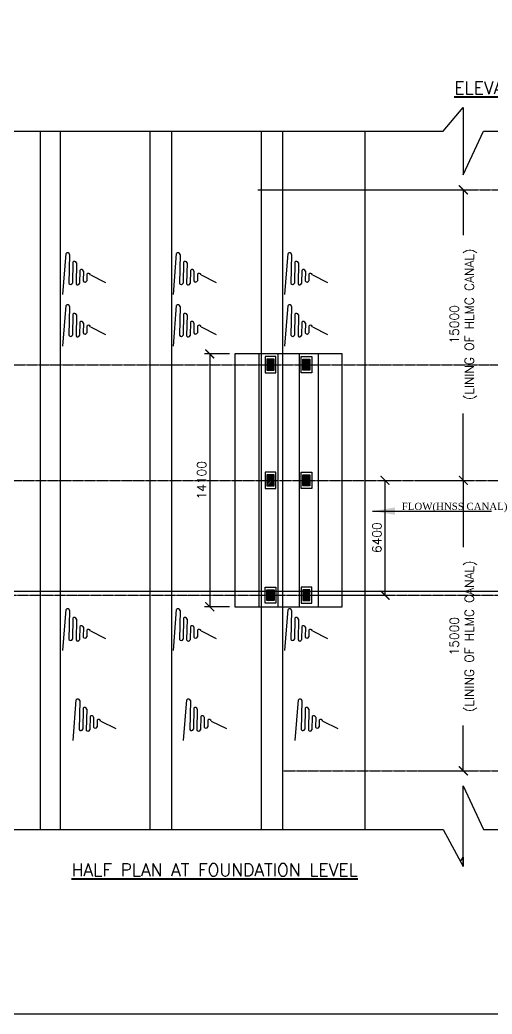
# Model space of a CAD drawing. Header units: inches. Extents: x -400915 to 515323, y 79868 to 577806.
# Drawn here: x 35018 to 61363, y 240004 to 295461 of the extents above; entities that cross this region are included whole.
import ezdxf

# ---------------------------------------------------------------- set-up
doc = ezdxf.new("R2010")
doc.units = ezdxf.units.IN
doc.header["$LTSCALE"] = 0.315
doc.header["$MEASUREMENT"] = 0
doc.linetypes.add('CENTER', pattern=[50.8, 31.75, -6.35, 6.35, -6.35])
doc.linetypes.add('HIDDEN', pattern=[9.525, 6.35, -3.175])
doc.layers.get('0').update_dxf_attribs({"color": 9})
for name, color, linetype in [('CL', 5, 'CENTER'), ('rec', 7, 'Continuous'), ('stru', 2, 'Continuous')]:
    doc.layers.add(name, color=color, linetype=linetype)
for name, color, linetype, lineweight in [('crass barrier', 1, 'Continuous', 20), ('STRUC', 2, 'Continuous', 20), ('TXC', 7, 'Continuous', 40)]:
    doc.layers.add(name, color=color, linetype=linetype, lineweight=lineweight)
doc.styles.add('ROMANS', font='ROMANS')
doc.styles.add('ROMANT', font='romant.shx')
doc.styles.get("Standard").update_dxf_attribs({"font": 'romantic.ttf'})
doc.dimstyles.new('75', dxfattribs={"dimscale": 0, "dimtxt": 2.5, "dimasz": 2.5, "dimexe": 1.5, "dimexo": 1.5, "dimgap": 1, "dimtad": 1, "dimdec": 0, "dimzin": 0, "dimdsep": 46, "dimtxsty": 'ROMANS', "dimblk": 'ARCHTICK', "dimcen": -0.75, "dimclrd": 1, "dimclre": 1, "dimclrt": 3, "dimadec": 0, "dimazin": 0, "dimtfac": 1, "dimtdec": 0, "dimtofl": 0, "dimtmove": 0, "dimatfit": 3, "dimfxl": 1, "dimtolj": 1, "dimtzin": 0, "dimarcsym": 0})
doc.dimstyles.new('kri', dxfattribs={"dimtxt": 150, "dimasz": 125, "dimexe": 0.18, "dimexo": 0.0625, "dimgap": 0.09, "dimtad": 1, "dimdec": 0, "dimrnd": 1, "dimzin": 0, "dimdsep": 46, "dimtxsty": 'Standard', "dimblk": 'OBLIQUE', "dimcen": 0.09, "dimclrd": 1, "dimclre": 5, "dimclrt": 3, "dimadec": 0, "dimazin": 0, "dimtfac": 1, "dimtdec": 0, "dimtofl": 0, "dimtmove": 2, "dimatfit": 3, "dimfxl": 1, "dimtolj": 1, "dimtzin": 0, "dimarcsym": 0})

# ---------------------------------------------------------------- blocks, each defined once
blk = doc.blocks.new('_Oblique')
at = {"color": 0, "linetype": 'ByBlock', "lineweight": -2}
blk.add_line((-0.5, -0.5), (0.5, 0.5), dxfattribs=at)
blk = doc.blocks.new('_ArchTick')
at = {"layer": 'crass barrier', "color": 0, "const_width": 0.15}
blk.add_lwpolyline([(-0.5, -0.5), (0.5, 0.5)], dxfattribs=at)
blk = doc.blocks.new('*D87')
at = {"layer": 'Defpoints', "color": 0, "linetype": 'Continuous', "transparency": 16777216}
for p in [(57248, 269778), (57248, 253578), (59757, 253578)]:
    blk.add_point(p, dxfattribs=at)
at = {"layer": 'STRUC', "color": 1, "linetype": 'Continuous', "lineweight": -2, "transparency": 16777216}
for p, q in [((57548, 269778), (60057, 269778)), ((59757, 269778), (59757, 266051)), ((59757, 253578), (59757, 256104)), ((57548, 253578), (60057, 253578))]:
    blk.add_line(p, q, dxfattribs=at)
at = {"layer": 'STRUC', "color": 1, "linetype": 'Continuous', "lineweight": -2, "transparency": 16777216, "xscale": 500, "yscale": 500, "zscale": 500}
for p, rotation in [((59757, 269778), 90), ((59757, 253578), 270)]:
    blk.add_blockref('_ArchTick', p, dxfattribs=dict(at, rotation=rotation))
at = {"layer": 'STRUC', "color": 3, "linetype": 'Continuous', "transparency": 16777216, "insert": (59757, 261078), "char_height": 500, "attachment_point": 5, "rotation": 90, "style": 'ROMANS'}
blk.add_mtext('\\A1;15000\\P(LINING OF HLMC CANAL)', dxfattribs=at)
blk = doc.blocks.new('*D106')
at = {"layer": 'Defpoints', "color": 0, "linetype": 'Continuous', "transparency": 16777216}
for p in [(47987, 285978), (59757, 285978), (59757, 269778)]:
    blk.add_point(p, dxfattribs=at)
at = {"layer": 'STRUC', "color": 1, "linetype": 'Continuous', "lineweight": -2, "transparency": 16777216}
for p, q in [((48287, 285978), (60057, 285978)), ((59757, 285978), (59757, 283451)), ((59757, 269778), (59757, 273504))]:
    blk.add_line(p, q, dxfattribs=at)
at = {"layer": 'STRUC', "color": 1, "linetype": 'Continuous', "lineweight": -2, "transparency": 16777216, "xscale": 500, "yscale": 500, "zscale": 500}
for p, rotation in [((59757, 285978), 90), ((59757, 269778), 270)]:
    blk.add_blockref('_ArchTick', p, dxfattribs=dict(at, rotation=rotation))
at = {"layer": 'STRUC', "color": 3, "linetype": 'Continuous', "transparency": 16777216, "insert": (59757, 278478), "char_height": 500, "attachment_point": 5, "rotation": 90, "style": 'ROMANS'}
blk.add_mtext('\\A1;15000\\P(LINING OF HLMC CANAL)', dxfattribs=at)
blk = doc.blocks.new('*D109')
at = {"layer": 'Defpoints', "color": 0, "linetype": 'Continuous', "transparency": 16777216}
for p in [(47003, 276828), (45609, 262728), (47003, 262728)]:
    blk.add_point(p, dxfattribs=at)
at = {"layer": 'STRUC', "color": 1, "linetype": 'Continuous', "lineweight": -2, "transparency": 16777216}
for p, q in [((46703, 276828), (45309, 276828)), ((45609, 276828), (45609, 262728)), ((46703, 262728), (45309, 262728))]:
    blk.add_line(p, q, dxfattribs=at)
at = {"layer": 'STRUC', "color": 1, "linetype": 'Continuous', "lineweight": -2, "transparency": 16777216, "xscale": 500, "yscale": 500, "zscale": 500}
for p, rotation in [((45609, 276828), 90), ((45609, 262728), 270)]:
    blk.add_blockref('_ArchTick', p, dxfattribs=dict(at, rotation=rotation))
at = {"layer": 'STRUC', "color": 3, "linetype": 'Continuous', "transparency": 16777216, "insert": (45159, 269778), "char_height": 500, "attachment_point": 5, "rotation": 90, "style": 'ROMANS'}
blk.add_mtext('\\A1;14100', dxfattribs=at)
blk = doc.blocks.new('*D110')
at = {"layer": 'Defpoints', "color": 0, "linetype": 'Continuous', "transparency": 16777216}
for p in [(55073, 269778), (51303, 263378), (55387, 263378)]:
    blk.add_point(p, dxfattribs=at)
at = {"layer": 'STRUC', "color": 1, "linetype": 'Continuous', "lineweight": -2, "transparency": 16777216}
for p, q in [((55373, 269778), (55687, 269778)), ((55387, 269778), (55387, 263378)), ((51603, 263378), (55687, 263378))]:
    blk.add_line(p, q, dxfattribs=at)
at = {"layer": 'STRUC', "color": 1, "linetype": 'Continuous', "lineweight": -2, "transparency": 16777216, "xscale": 500, "yscale": 500, "zscale": 500}
for p, rotation in [((55387, 269778), 90), ((55387, 263378), 270)]:
    blk.add_blockref('_ArchTick', p, dxfattribs=dict(at, rotation=rotation))
at = {"layer": 'STRUC', "color": 3, "linetype": 'Continuous', "transparency": 16777216, "insert": (54937, 266578), "char_height": 500, "attachment_point": 5, "rotation": 90, "style": 'ROMANS'}
blk.add_mtext('\\A1;6400', dxfattribs=at)

msp = doc.modelspace()

# ---------------------------------------------------------------- hatches: boundary and pattern name
at = {"layer": 'rec', "ltscale": 0.5}
h = msp.add_hatch(dxfattribs=at)
h.set_pattern_fill('ANSI31', color=3, scale=500, style=0)
h.set_pattern_definition([(45, (11707.714, -9213.54), (-44.194174, 44.194174), [])])
h.paths.add_polyline_path([(49203, 276527.7), (48803, 276527.7), (48803, 275927.7), (49203, 275927.7)])
h = msp.add_hatch(dxfattribs=at)
h.set_pattern_fill('ANSI31', color=3, scale=500, style=0)
h.set_pattern_definition([(135, (88298.325, -9213.54), (44.194174, 44.194174), [])])
h.paths.add_polyline_path([(50803, 276527.7), (51203, 276527.7), (51203, 275927.7), (50803, 275927.7)])
h = msp.add_hatch(dxfattribs=at)
h.set_pattern_fill('ANSI31', color=3, scale=500, style=0)
h.set_pattern_definition([(45, (11707.714, -15663.54), (-44.194174, 44.194174), [])])
h.paths.add_polyline_path([(49203, 270077.7), (48803, 270077.7), (48803, 269477.7), (49203, 269477.7)])
h = msp.add_hatch(dxfattribs=at)
h.set_pattern_fill('ANSI31', color=3, scale=500, style=0)
h.set_pattern_definition([(135, (88298.325, -15663.54), (44.194174, 44.194174), [])])
h.paths.add_polyline_path([(50803, 270077.7), (51203, 270077.7), (51203, 269477.7), (50803, 269477.7)])
h = msp.add_hatch(dxfattribs=at)
h.set_pattern_fill('ANSI31', color=3, scale=500, style=0)
h.set_pattern_definition([(315, (11707.714, 548818.86), (-44.194174, -44.194174), [])])
h.paths.add_polyline_path([(49203, 263077.7), (48803, 263077.7), (48803, 263677.7), (49203, 263677.7)])
h = msp.add_hatch(dxfattribs=at)
h.set_pattern_fill('ANSI31', color=3, scale=500, style=0)
h.set_pattern_definition([(225, (88298.325, 548818.86), (44.194174, -44.194174), [])])
h.paths.add_polyline_path([(50803, 263077.7), (51203, 263077.7), (51203, 263677.7), (50803, 263677.7)])

# ---------------------------------------------------------------- linework, layer by layer
at = {"layer": 'CL', "linetype": 'ByBlock'}
for p, q in [((36142.5, 289254.5), (36142.5, 250300.8)), ((37273, 289254.5), (37273, 250300.8)), ((42273, 289254.5), (42273, 250300.8)), ((43473, 289254.5), (43473, 250300.8)), ((48473, 289254.5), (48473, 250300.8)), ((49673, 289254.5), (49673, 250300.8)), ((49673, 289254.5), (49673, 250300.8)), ((49673, 289254.5), (49673, 250300.8)), ((54253, 289254.5), (54253, 250300.8)), ((37788.8, 282381.3), (37752.3, 280765.8)), ((43959, 282381.3), (43922.6, 280765.8)), ((50176.2, 282381.3), (50139.7, 280765.8)), ((37975.2, 281950.7), (37952.9, 280780.2)), ((38171.2, 281906), (38149, 280735.5)), ((44145.4, 281950.7), (44123.2, 280780.2)), ((44341.5, 281906), (44319.2, 280735.5)), ((50362.6, 281950.7), (50340.3, 280780.2)), ((50558.7, 281906), (50536.4, 280735.5)), ((38363.7, 281491.7), (38349.5, 280749.9)), ((38559.7, 281447), (38549.3, 280897.6)), ((38756.9, 281282.9), (38749.8, 280912)), ((38953, 281238.2), (39791, 280817.9)), ((44533.9, 281491.7), (44519.8, 280749.9)), ((44730, 281447), (44719.5, 280897.6)), ((44927.2, 281282.9), (44920.1, 280912)), ((45123.2, 281238.2), (45961.3, 280817.9)), ((50751.1, 281491.7), (50737, 280749.9)), ((50947.1, 281447), (50936.7, 280897.6)), ((51144.3, 281282.9), (51137.3, 280912)), ((51340.4, 281238.2), (52178.4, 280817.9)), ((37788.8, 279481.9), (37752.3, 277866.4)), ((37975.2, 279051.3), (37952.9, 277880.8)), ((38171.2, 279006.6), (38149, 277836.1)), ((43959, 279481.9), (43922.6, 277866.4)), ((44145.4, 279051.3), (44123.2, 277880.8)), ((44341.5, 279006.6), (44319.2, 277836.1)), ((50176.2, 279481.9), (50139.7, 277866.4)), ((50362.6, 279051.3), (50340.3, 277880.8)), ((50558.7, 279006.6), (50536.4, 277836.1)), ((38363.7, 278592.3), (38349.5, 277850.5)), ((38559.7, 278547.6), (38549.3, 277998.2)), ((44533.9, 278592.3), (44519.8, 277850.5)), ((44730, 278547.6), (44719.5, 277998.2)), ((50751.1, 278592.3), (50737, 277850.5)), ((50947.1, 278547.6), (50936.7, 277998.2)), ((38756.9, 278383.5), (38749.8, 278012.6)), ((38953, 278338.8), (39791, 277918.5)), ((44927.2, 278383.5), (44920.1, 278012.6)), ((45123.2, 278338.8), (45961.3, 277918.5)), ((51144.3, 278383.5), (51137.3, 278012.6)), ((51340.4, 278338.8), (52178.4, 277918.5)), ((37788.8, 262518.5), (37752.3, 260903)), ((43959, 262518.5), (43922.6, 260903)), ((50176.2, 262518.5), (50139.7, 260903)), ((37975.2, 262087.9), (37952.9, 260917.4)), ((38171.2, 262043.2), (38149, 260872.7)), ((44145.4, 262087.9), (44123.2, 260917.4)), ((44341.5, 262043.2), (44319.2, 260872.7)), ((50362.6, 262087.9), (50340.3, 260917.4)), ((50558.7, 262043.2), (50536.4, 260872.7)), ((38363.7, 261628.9), (38349.5, 260887.1)), ((38559.7, 261584.2), (38549.3, 261034.7)), ((38756.9, 261420), (38749.8, 261049.1)), ((38953, 261375.3), (39791, 260955)), ((44533.9, 261628.9), (44519.8, 260887.1)), ((44730, 261584.2), (44719.5, 261034.7)), ((44927.2, 261420), (44920.1, 261049.1)), ((45123.2, 261375.3), (45961.3, 260955)), ((50751.1, 261628.9), (50737, 260887.1)), ((50947.1, 261584.2), (50936.7, 261034.7)), ((51144.3, 261420), (51137.3, 261049.1)), ((51340.4, 261375.3), (52178.4, 260955)), ((38363, 257493.3), (38326.5, 255877.8)), ((44533.2, 257493.3), (44496.8, 255877.8)), ((50750.4, 257493.3), (50713.9, 255877.8)), ((38549.4, 257062.7), (38527.1, 255892.2)), ((38745.4, 257018), (38723.2, 255847.5)), ((44719.6, 257062.7), (44697.4, 255892.2)), ((44915.7, 257018), (44893.4, 255847.5)), ((50936.8, 257062.7), (50914.5, 255892.2)), ((51132.9, 257018), (51110.6, 255847.5)), ((38937.9, 256603.7), (38923.7, 255861.9)), ((39133.9, 256559), (39123.5, 256009.5)), ((39331.1, 256394.8), (39324, 256023.9)), ((39527.2, 256350.1), (40365.2, 255929.8)), ((45108.1, 256603.7), (45094, 255861.9)), ((45304.2, 256559), (45293.7, 256009.5)), ((45501.4, 256394.8), (45494.3, 256023.9)), ((45697.4, 256350.1), (46535.5, 255929.8)), ((51325.3, 256603.7), (51311.2, 255861.9)), ((51521.3, 256559), (51510.9, 256009.5)), ((51718.5, 256394.8), (51711.5, 256023.9)), ((51914.6, 256350.1), (52752.6, 255929.8))]:
    msp.add_line(p, q, dxfattribs=at)
for points in [[(37409.8, 280152.3), (37592.7, 282427.5, -0.922831), (37592.7, 282427.5, 3.0146704)], [(43580.1, 280152.3), (43763, 282427.5, -0.922831), (43763, 282427.5, 3.0146704)], [(49797.2, 280152.3), (49980.2, 282427.5, -0.922831), (49980.2, 282427.5, 3.0146704)], [(37409.8, 277252.9), (37592.7, 279528.1, -0.922831), (37592.7, 279528.1, 3.0146704)], [(43580.1, 277252.9), (43763, 279528.1, -0.922831), (43763, 279528.1, 3.0146704)], [(49797.2, 277252.9), (49980.2, 279528.1, -0.922831), (49980.2, 279528.1, 3.0146704)], [(37409.8, 260289.5), (37592.7, 262564.7, -0.922831), (37592.7, 262564.7, 3.0146704)], [(43580.1, 260289.5), (43763, 262564.7, -0.922831), (43763, 262564.7, 3.0146704)], [(49797.2, 260289.5), (49980.2, 262564.7, -0.922831), (49980.2, 262564.7, 3.0146704)], [(37984, 255264.3), (38166.9, 257539.5, -0.922831), (38166.9, 257539.5, 3.0146704)], [(44154.3, 255264.3), (44337.2, 257539.5, -0.922831), (44337.2, 257539.5, 3.0146704)], [(50371.4, 255264.3), (50554.4, 257539.5, -0.922831), (50554.4, 257539.5, 3.0146704)]]:
    msp.add_lwpolyline(points, format="xyb", dxfattribs=at)
for centre, start, end in [((37680.8, 282361.4), 11.22368, 143.09531), ((43851.1, 282361.4), 11.22368, 143.09531), ((50068.2, 282361.4), 11.22368, 143.09531), ((38063.2, 281884.6), 11.22368, 143.09531), ((44233.5, 281884.6), 11.22368, 143.09531), ((50450.6, 281884.6), 11.22368, 143.09531), ((38451.7, 281425.6), 11.22368, 143.09531), ((38845, 281216.7), 11.22368, 143.09531), ((44622, 281425.6), 11.22368, 143.09531), ((45015.2, 281216.7), 11.22368, 143.09531), ((50839.1, 281425.6), 11.22368, 143.09531), ((51232.4, 281216.7), 11.22368, 143.09531), ((37849.4, 280817.8), 208.1676, 340.03922), ((38246, 280787.5), 208.1676, 340.03922), ((38646.3, 280949.5), 208.1676, 340.03922), ((44019.7, 280817.8), 208.1676, 340.03922), ((44416.3, 280787.5), 208.1676, 340.03922), ((44816.6, 280949.5), 208.1676, 340.03922), ((50236.8, 280817.8), 208.1676, 340.03922), ((50633.5, 280787.5), 208.1676, 340.03922), ((51033.8, 280949.5), 208.1676, 340.03922), ((37680.8, 279462), 11.22368, 143.09531), ((43851.1, 279462), 11.22368, 143.09531), ((50068.2, 279462), 11.22368, 143.09531), ((38063.2, 278985.2), 11.22368, 143.09531), ((44233.5, 278985.2), 11.22368, 143.09531), ((50450.6, 278985.2), 11.22368, 143.09531), ((38451.7, 278526.2), 11.22368, 143.09531), ((38845, 278317.3), 11.22368, 143.09531), ((44622, 278526.2), 11.22368, 143.09531), ((45015.2, 278317.3), 11.22368, 143.09531), ((50839.1, 278526.2), 11.22368, 143.09531), ((51232.4, 278317.3), 11.22368, 143.09531), ((37849.4, 277918.4), 208.1676, 340.03922), ((38246, 277888.1), 208.1676, 340.03922), ((38646.3, 278050.1), 208.1676, 340.03922), ((44019.7, 277918.4), 208.1676, 340.03922), ((44416.3, 277888.1), 208.1676, 340.03922), ((44816.6, 278050.1), 208.1676, 340.03922), ((50236.8, 277918.4), 208.1676, 340.03922), ((50633.5, 277888.1), 208.1676, 340.03922), ((51033.8, 278050.1), 208.1676, 340.03922), ((37680.8, 262498.6), 11.22368, 143.09531), ((43851.1, 262498.6), 11.22368, 143.09531), ((50068.2, 262498.6), 11.22368, 143.09531), ((38063.2, 262021.7), 11.22368, 143.09531), ((44233.5, 262021.7), 11.22368, 143.09531), ((50450.6, 262021.7), 11.22368, 143.09531), ((38451.7, 261562.7), 11.22368, 143.09531), ((38845, 261353.9), 11.22368, 143.09531), ((44622, 261562.7), 11.22368, 143.09531), ((45015.2, 261353.9), 11.22368, 143.09531), ((50839.1, 261562.7), 11.22368, 143.09531), ((51232.4, 261353.9), 11.22368, 143.09531), ((37849.4, 260954.9), 208.1676, 340.03922), ((38246, 260924.6), 208.1676, 340.03922), ((38646.3, 261086.7), 208.1676, 340.03922), ((44019.7, 260954.9), 208.1676, 340.03922), ((44416.3, 260924.6), 208.1676, 340.03922), ((44816.6, 261086.7), 208.1676, 340.03922), ((50236.8, 260954.9), 208.1676, 340.03922), ((50633.5, 260924.6), 208.1676, 340.03922), ((51033.8, 261086.7), 208.1676, 340.03922), ((38255, 257473.4), 11.22368, 143.09531), ((44425.3, 257473.4), 11.22368, 143.09531), ((50642.4, 257473.4), 11.22368, 143.09531), ((38637.4, 256996.6), 11.22368, 143.09531), ((44807.7, 256996.6), 11.22368, 143.09531), ((51024.8, 256996.6), 11.22368, 143.09531), ((39025.9, 256537.5), 11.22368, 143.09531), ((39419.2, 256328.7), 11.22368, 143.09531), ((45196.2, 256537.5), 11.22368, 143.09531), ((45589.4, 256328.7), 11.22368, 143.09531), ((51413.3, 256537.5), 11.22368, 143.09531), ((51806.6, 256328.7), 11.22368, 143.09531), ((38423.6, 255929.8), 208.1676, 340.03922), ((38820.2, 255899.5), 208.1676, 340.03922), ((39220.5, 256061.5), 208.1676, 340.03922), ((44593.9, 255929.8), 208.1676, 340.03922), ((44990.5, 255899.5), 208.1676, 340.03922), ((45390.8, 256061.5), 208.1676, 340.03922), ((50811, 255929.8), 208.1676, 340.03922), ((51207.7, 255899.5), 208.1676, 340.03922), ((51608, 256061.5), 208.1676, 340.03922)]:
    msp.add_arc(centre, 110.1, start, end, dxfattribs=at)
at = {"layer": 'rec', "linetype": 'CENTER', "ltscale": 0.5}
for p, q in [((49673, 285977.7), (73833, 285977.7)), ((26673, 276227.7), (96833, 276227.7)), ((27503, 269777.7), (96003, 269777.7)), ((27483, 263377.7), (96833, 263377.7)), ((49673, 253577.7), (73833, 253577.7))]:
    msp.add_line(p, q, dxfattribs=at)
at = {"layer": 'rec', "ltscale": 0.5}
for p, q in [((49673, 285977.7), (49673, 253577.7)), ((49673, 285977.7), (49673, 253577.7)), ((48353, 276827.7), (48353, 262727.7)), ((51653, 276827.7), (51653, 262727.7)), ((48803, 275927.7), (49203, 276527.7)), ((96833, 263577.7), (26673, 263577.7))]:
    msp.add_line(p, q, dxfattribs=at)
at = {"layer": 'rec', "color": 1, "linetype": 'HIDDEN', "ltscale": 0.5}
for p, q in [((49403, 276827.7), (49403, 262727.7)), ((50603, 276827.7), (50603, 262727.7))]:
    msp.add_line(p, q, dxfattribs=at)
at = {"layer": 'rec', "ltscale": 0.5}
for points in [[(-21365, 331974.8), (142023.4, 331974.8), (142023.4, 240004.4), (-21365, 240004.4)], [(47003, 262727.7), (53003, 262727.7), (53003, 276827.7), (47003, 276827.7)], [(48703, 275777.7), (49303, 275777.7), (49303, 276677.7), (48703, 276677.7)], [(49203, 276527.7), (48803, 276527.7), (48803, 275927.7), (49203, 275927.7)], [(51303, 275777.7), (50703, 275777.7), (50703, 276677.7), (51303, 276677.7)], [(50803, 276527.7), (51203, 276527.7), (51203, 275927.7), (50803, 275927.7)], [(48703, 269327.7), (49303, 269327.7), (49303, 270227.7), (48703, 270227.7)], [(49203, 270077.7), (48803, 270077.7), (48803, 269477.7), (49203, 269477.7)], [(51303, 269327.7), (50703, 269327.7), (50703, 270227.7), (51303, 270227.7)], [(50803, 270077.7), (51203, 270077.7), (51203, 269477.7), (50803, 269477.7)], [(48703, 263827.7), (49303, 263827.7), (49303, 262927.7), (48703, 262927.7)], [(49203, 263077.7), (48803, 263077.7), (48803, 263677.7), (49203, 263677.7)], [(51303, 263827.7), (50703, 263827.7), (50703, 262927.7), (51303, 262927.7)], [(50803, 263077.7), (51203, 263077.7), (51203, 263677.7), (50803, 263677.7)]]:
    msp.add_lwpolyline(points, close=True, dxfattribs=at)
at = {"layer": 'rec', "color": 8, "ltscale": 0.5}
for points in [[(-13181.4, 289182.8), (24969.8, 289254.5), (26095.3, 291319.8), (26095.3, 287127.4), (27220.8, 289254.5), (58631.4, 289254.5), (59756.9, 290574.4), (59756.9, 286826.8), (60882.4, 289254.5), (96837.6, 289254.5), (97963.1, 291319.8), (97963.1, 287146.6), (99088.6, 289254.5), (99468.5, 289254.5), (135136.8, 289254.5)], [(-13181.4, 250229.1), (24969.8, 250300.8), (26095.3, 248235.5), (26095.3, 252427.9), (27220.8, 250300.8), (58631.4, 250300.8), (59756.9, 248235.5), (59756.9, 252728.5), (60882.4, 250300.8), (96837.6, 250300.8), (97963.1, 248235.5), (97963.1, 252408.8), (99088.6, 250300.8), (99468.5, 250300.8), (135136.8, 250300.8)], [(59606.8, 248511), (59756.9, 248761.7), (59756.9, 248235.5)]]:
    msp.add_lwpolyline(points, dxfattribs=at)

# ---------------------------------------------------------------- texts
at = {"layer": 'stru'}
msp.add_text('FLOW(HNSS CANAL)', height=400, dxfattribs=at).set_placement((56326, 268126.7))
at = {"layer": 'TXC', "char_height": 700, "width": 601772.946, "attachment_point": 1, "style": 'ROMANT'}
for s, insert in [('{\\LELEVATION}', (59251.7, 292017.7)), ('{\\LHALF PLAN AT FOUNDATION LEVEL}', (37902.9, 248398.9))]:
    msp.add_mtext(s, dxfattribs=dict(at, insert=insert))

# ---------------------------------------------------------------- dimensions: what is measured, and where the dimension line sits
at = {"layer": 'STRUC', "linetype": 'Continuous'}
for base, p1, p2, picture, middle in [((59756.9, 285977.7), (59756.9, 269777.7), (47986.7, 285977.7), '*D106', (59756.9, 278477.7)), ((59756.9, 253577.7), (57247.7, 269777.7), (57247.7, 253577.7), '*D87', (59756.9, 261077.7))]:
    dim = msp.add_linear_dim(base=base, p1=p1, p2=p2, angle=90, text='15000\\P(LINING OF HLMC CANAL)', dimstyle='75', override={"dimscale": 200, "dimtmove": 2}, dxfattribs=at)
    dim.commit()
    dim.dimension.update_dxf_attribs({"geometry": picture, "text_midpoint": middle, "dimtype": 160})
for base, p1, p2, picture, middle in [((45608.9, 262727.7), (47003, 276827.7), (47003, 262727.7), '*D109', (45158.9, 269777.7)), ((55387, 263377.7), (55072.7, 269777.7), (51303, 263377.7), '*D110', (54937, 266577.7))]:
    dim = msp.add_linear_dim(base=base, p1=p1, p2=p2, angle=90, dimstyle='75', override={"dimscale": 200, "dimtmove": 2}, dxfattribs=at)
    dim.commit()
    dim.dimension.update_dxf_attribs({"geometry": picture, "text_midpoint": middle})

# ---------------------------------------------------------------- leaders
at = {"layer": 'rec', "ltscale": 0.5}
msp.add_leader([(54695.6, 268060.6), (61330.4, 268060.6)], dimstyle='kri', override={"dimasz": 1250, "dimgap": 0.09, "dimtad": 0}, dxfattribs=at)

doc.saveas('drawing.dxf')
